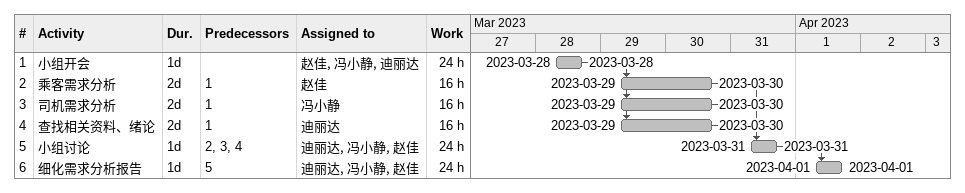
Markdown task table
| ID | Task | Duration | Start | Finish | Predecessors | Resources | Work (h) |
|---|---|---|---|---|---|---|---|
| 1 | 小组开会 | 1d | 2023-03-28 | 2023-03-28 |  | 赵佳, 冯小静, 迪丽达 | 24 |
| 2 | 乘客需求分析 | 2d | 2023-03-29 | 2023-03-30 | 1 | 赵佳 | 16 |
| 3 | 司机需求分析 | 2d | 2023-03-29 | 2023-03-30 | 1 | 冯小静 | 16 |
| 4 | 查找相关资料、绪论 | 2d | 2023-03-29 | 2023-03-30 | 1 | 迪丽达 | 16 |
| 5 | 小组讨论 | 1d | 2023-03-31 | 2023-03-31 | 2, 3, 4 | 迪丽达, 冯小静, 赵佳 | 24 |
| 6 | 细化需求分析报告 | 1d | 2023-04-01 | 2023-04-01 | 5 | 迪丽达, 冯小静, 赵佳 | 24 |
